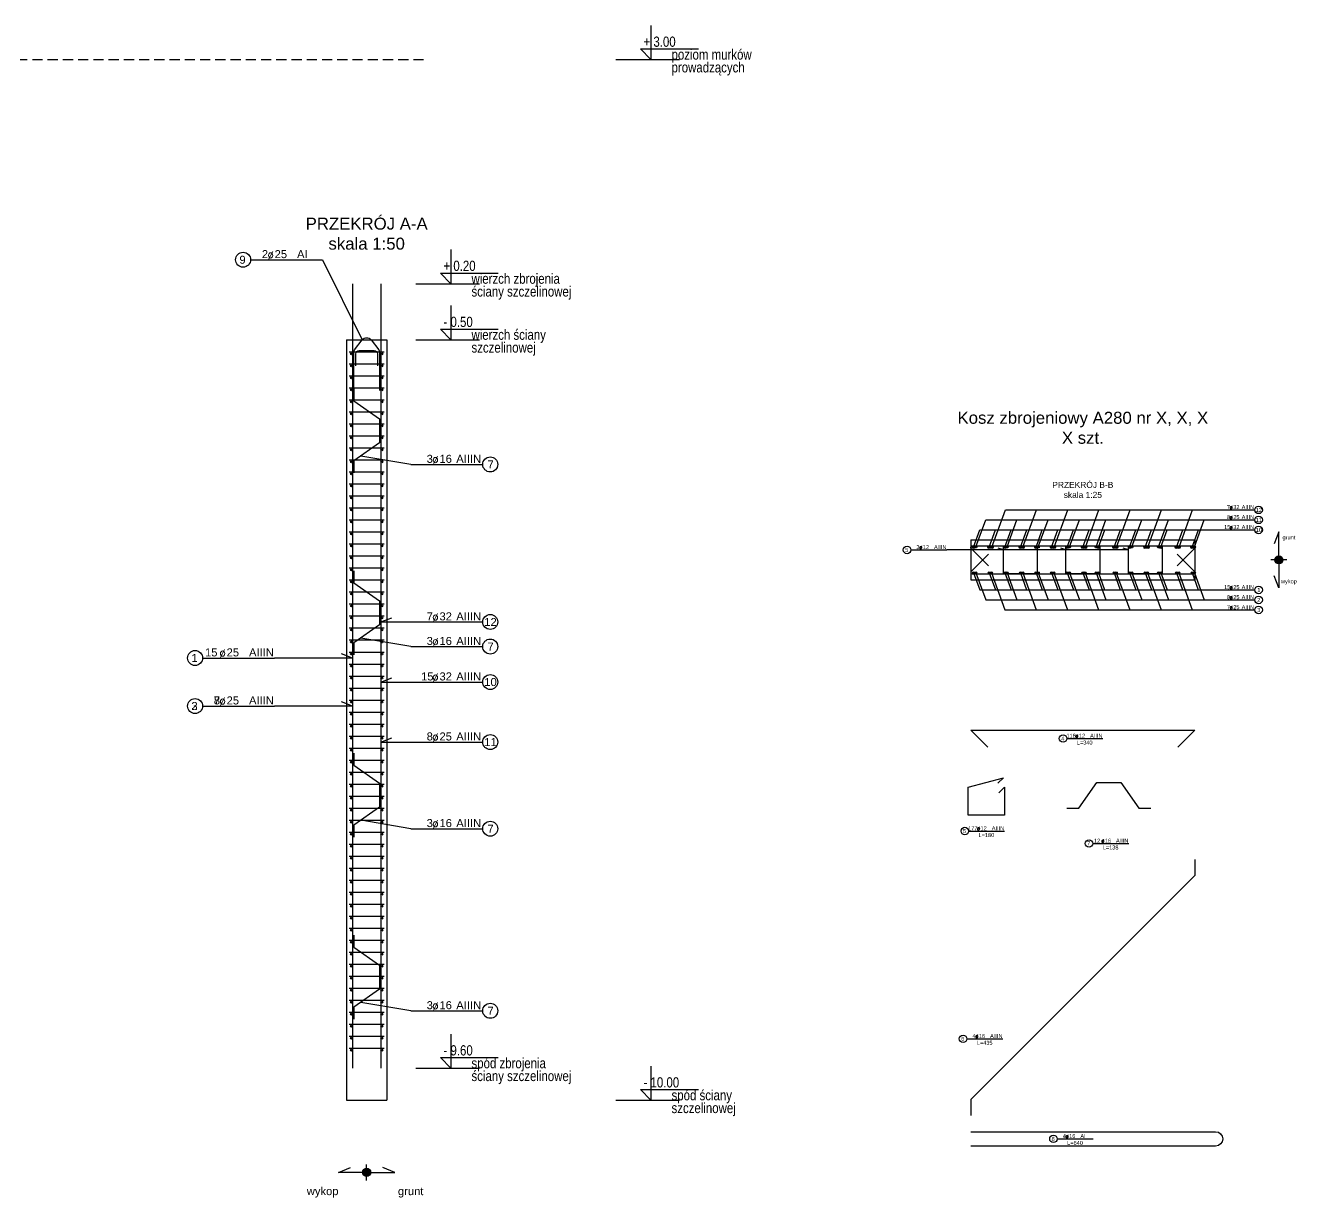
# Model space of a CAD drawing. Extents: x -5033 to 9347, y -16423 to -2430.
# Drawn here: x 3779 to 5367, y -12465 to -11000 of the extents above; entities that cross this region are included whole.
import ezdxf
from ezdxf.enums import TextEntityAlignment as Align

# ---------------------------------------------------------------- set-up
doc = ezdxf.new("R2010")
doc.units = 0
doc.header["$MEASUREMENT"] = 0
doc.linetypes.add('DASHED', pattern=[19.05, 12.7, -6.35])
for name, color, linetype in [('__SOL-KOTY_WYSOKOSCIOWE', 4, 'CONTINUOUS'), ('__SOL-OPISY', 4, 'CONTINUOUS'), ('__SOL-PRZERYWANA', 253, 'DASHED'), ('__SOL-WIDOK', 4, 'CONTINUOUS'), ('__SOL-ZBROJENIE', 3, 'CONTINUOUS')]:
    doc.layers.add(name, color=color, linetype=linetype)
doc.styles.add('ARIAL', font='arial.ttf', dxfattribs={"height": 2.5})
doc.styles.add('SIMPLEX', font='SIMPLEX.SHX', dxfattribs={"width": 0.8})
doc.styles.get("Standard").update_dxf_attribs({"font": 'arial.ttf'})

# ---------------------------------------------------------------- blocks, each defined once
blk = doc.blocks.new('OPIS_PRAWY')
at = {"layer": '__SOL-OPISY'}
blk.add_line((0, 0), (90, 0), dxfattribs=at)
blk.add_circle((99.4, 0), 9.36, dxfattribs=at)
at = {"layer": '__SOL-OPISY', "style": 'SIMPLEX', "width": 0.9}
blk.add_text(' %%c ', height=10, dxfattribs=at).set_placement((20.9, 0.5))
at = {"layer": '__SOL-OPISY', "style": 'ARIAL', "width": 0.8}
blk.add_attdef('ILOSC', text='', height=10, dxfattribs=at).set_placement((27.1, 0.1), align=Align.RIGHT)
for tag, p in [('SREDNICA', (35.4, 0.1)), ('STAL', (58.4, 0.5))]:
    blk.add_attdef(tag, p, '', height=10, dxfattribs=at)
for tag, p in [('NUMER', (99.4, 0)), ('DLUGOSC', (52.8, -6.1))]:
    blk.add_attdef(tag, text='', height=10, dxfattribs=at).set_placement(p, align=Align.MIDDLE)
blk = doc.blocks.new('OPIS_LEWY')
at = {"layer": '__SOL-OPISY'}
blk.add_line((-90, 0), (0, 0), dxfattribs=at)
blk.add_circle((-99.4, 0), 9.36, dxfattribs=at)
at = {"layer": '__SOL-OPISY', "style": 'SIMPLEX', "width": 0.9}
blk.add_text(' %%c ', height=10, dxfattribs=at).set_placement((-75, 0.5))
at = {"layer": '__SOL-OPISY', "style": 'ARIAL', "width": 0.8}
for tag, p in [('NUMER', (-99.4, 0)), ('DLUGOSC', (-58.9, -6.6))]:
    blk.add_attdef(tag, text='', height=10, dxfattribs=at).set_placement(p, align=Align.MIDDLE)
blk.add_attdef('ILOSC', text='', height=10, dxfattribs=at).set_placement((-74, 0.1), align=Align.RIGHT)
for tag, p in [('SREDNICA', (-65.8, 0.1)), ('STAL', (-42.7, 0.3))]:
    blk.add_attdef(tag, p, '', height=10, dxfattribs=at)
blk = doc.blocks.new('KOTA')
at = {"layer": '__SOL-KOTY_WYSOKOSCIOWE'}
for p, q in [((0, 33.4), (0, 0)), ((-34, 0), (28, 0)), ((0, 0), (-9.9, 10.4)), ((-9.9, 10.4), (46.5, 10.4))]:
    blk.add_line(p, q, dxfattribs=at)
at = {"layer": '__SOL-KOTY_WYSOKOSCIOWE', "style": 'ARIAL', "width": 0.8}
blk.add_attdef('RZEDNA', (500.5, 15.9), '', height=10.4, dxfattribs=at)

msp = doc.modelspace()

# ---------------------------------------------------------------- hatches: boundary and pattern name
at = {"layer": '__SOL-OPISY'}
for points in [[(5350, -11668, 1), (5340, -11668, 1)], [(4210, -12433, 1), (4200, -12433, 1)]]:
    msp.add_hatch(color=256, dxfattribs=at).paths.add_polyline_path(points)
at = {"layer": '__SOL-ZBROJENIE'}
for points in [[(4187.2, -11410.5, 1), (4184.8, -11410.5, 1)], [(4225.2, -11410.5, 1), (4222.8, -11410.5, 1)], [(4187.2, -11425.5, 1), (4184.8, -11425.5, 1)], [(4225.2, -11425.5, 1), (4222.8, -11425.5, 1)], [(4187.2, -11440.5, 1), (4184.8, -11440.5, 1)], [(4225.2, -11440.5, 1), (4222.8, -11440.5, 1)], [(4187.2, -11455.5, 1), (4184.8, -11455.5, 1)], [(4187.2, -11470.5, 1), (4184.8, -11470.5, 1)], [(4225.2, -11455.5, 1), (4222.8, -11455.5, 1)], [(4225.2, -11470.5, 1), (4222.8, -11470.5, 1)], [(4187.2, -11485.5, 1), (4184.8, -11485.5, 1)], [(4225.2, -11485.5, 1), (4222.8, -11485.5, 1)], [(4187.2, -11500.5, 1), (4184.8, -11500.5, 1)], [(4225.2, -11500.5, 1), (4222.8, -11500.5, 1)], [(4187.2, -11515.5, 1), (4184.8, -11515.5, 1)], [(4225.2, -11515.5, 1), (4222.8, -11515.5, 1)], [(4187.2, -11530.5, 1), (4184.8, -11530.5, 1)], [(4225.2, -11530.5, 1), (4222.8, -11530.5, 1)], [(4187.2, -11545.5, 1), (4184.8, -11545.5, 1)], [(4225.2, -11545.5, 1), (4222.8, -11545.5, 1)], [(4187.2, -11560.5, 1), (4184.8, -11560.5, 1)], [(4225.2, -11560.5, 1), (4222.8, -11560.5, 1)], [(4187.2, -11575.5, 1), (4184.8, -11575.5, 1)], [(4225.2, -11575.5, 1), (4222.8, -11575.5, 1)], [(4187.2, -11590.5, 1), (4184.8, -11590.5, 1)], [(4225.2, -11590.5, 1), (4222.8, -11590.5, 1)], [(4187.2, -11605.5, 1), (4184.8, -11605.5, 1)], [(4225.2, -11605.5, 1), (4222.8, -11605.5, 1)], [(4187.2, -11620.5, 1), (4184.8, -11620.5, 1)], [(4225.2, -11620.5, 1), (4222.8, -11620.5, 1)], [(4187.2, -11635.5, 1), (4184.8, -11635.5, 1)], [(4225.2, -11635.5, 1), (4222.8, -11635.5, 1)], [(4187.2, -11650.5, 1), (4184.8, -11650.5, 1)], [(4225.2, -11650.5, 1), (4222.8, -11650.5, 1)], [(4965.1, -11652.1, 1), (4961.9, -11652.1, 1)], [(4967.6, -11651.8, 1), (4965.1, -11651.8, 1)], [(4984.6, -11652.1, 1), (4981.4, -11652.1, 1)], [(4987.8, -11652.1, 1), (4984.6, -11652.1, 1)], [(5004.1, -11652.1, 1), (5000.9, -11652.1, 1)], [(5006.6, -11651.8, 1), (5004.1, -11651.8, 1)], [(5023.6, -11652.1, 1), (5020.4, -11652.1, 1)], [(5026.8, -11652.1, 1), (5023.6, -11652.1, 1)], [(5043.1, -11652.1, 1), (5039.9, -11652.1, 1)], [(5045.6, -11651.8, 1), (5043.1, -11651.8, 1)], [(5062.6, -11652.1, 1), (5059.4, -11652.1, 1)], [(5065.8, -11652.1, 1), (5062.6, -11652.1, 1)], [(5082.1, -11652.1, 1), (5078.9, -11652.1, 1)], [(5084.6, -11651.8, 1), (5082.1, -11651.8, 1)], [(5101.6, -11652.1, 1), (5098.4, -11652.1, 1)], [(5104.8, -11652.1, 1), (5101.6, -11652.1, 1)], [(5117.9, -11651.8, 1), (5115.4, -11651.8, 1)], [(5121.1, -11652.1, 1), (5117.9, -11652.1, 1)], [(5140.6, -11652.1, 1), (5137.4, -11652.1, 1)], [(5143.8, -11652.1, 1), (5140.6, -11652.1, 1)], [(5160.1, -11652.1, 1), (5156.9, -11652.1, 1)], [(5162.6, -11651.8, 1), (5160.1, -11651.8, 1)], [(5179.6, -11652.1, 1), (5176.4, -11652.1, 1)], [(5182.8, -11652.1, 1), (5179.6, -11652.1, 1)], [(5195.9, -11651.8, 1), (5193.4, -11651.8, 1)], [(5199.1, -11652.1, 1), (5195.9, -11652.1, 1)], [(5218.6, -11652.1, 1), (5215.4, -11652.1, 1)], [(5221.8, -11652.1, 1), (5218.6, -11652.1, 1)], [(5238.1, -11652.1, 1), (5234.9, -11652.1, 1)], [(5240.6, -11651.8, 1), (5238.1, -11651.8, 1)], [(4187.2, -11665.5, 1), (4184.8, -11665.5, 1)], [(4225.2, -11665.5, 1), (4222.8, -11665.5, 1)], [(4187.2, -11680.5, 1), (4184.8, -11680.5, 1)], [(4225.2, -11680.5, 1), (4222.8, -11680.5, 1)], [(4964.75, -11684.2, 1), (4962.25, -11684.2, 1)], [(4967.6, -11684.2, 1), (4965.1, -11684.2, 1)], [(4984.25, -11684.2, 1), (4981.75, -11684.2, 1)], [(4987.1, -11684.2, 1), (4984.6, -11684.2, 1)], [(5003.75, -11684.2, 1), (5001.25, -11684.2, 1)], [(5006.6, -11684.2, 1), (5004.1, -11684.2, 1)], [(5023.25, -11684.2, 1), (5020.75, -11684.2, 1)], [(5026.1, -11684.2, 1), (5023.6, -11684.2, 1)], [(5042.75, -11684.2, 1), (5040.25, -11684.2, 1)], [(5045.6, -11684.2, 1), (5043.1, -11684.2, 1)], [(5062.25, -11684.2, 1), (5059.75, -11684.2, 1)], [(5065.1, -11684.2, 1), (5062.6, -11684.2, 1)], [(5081.75, -11684.2, 1), (5079.25, -11684.2, 1)], [(5084.6, -11684.2, 1), (5082.1, -11684.2, 1)], [(5101.25, -11684.2, 1), (5098.75, -11684.2, 1)], [(5104.1, -11684.2, 1), (5101.6, -11684.2, 1)], [(5117.9, -11684.2, 1), (5115.4, -11684.2, 1)], [(5120.75, -11684.2, 1), (5118.25, -11684.2, 1)], [(5140.25, -11684.2, 1), (5137.75, -11684.2, 1)], [(5143.1, -11684.2, 1), (5140.6, -11684.2, 1)], [(5159.75, -11684.2, 1), (5157.25, -11684.2, 1)], [(5162.6, -11684.2, 1), (5160.1, -11684.2, 1)], [(5179.25, -11684.2, 1), (5176.75, -11684.2, 1)], [(5182.1, -11684.2, 1), (5179.6, -11684.2, 1)], [(5195.9, -11684.2, 1), (5193.4, -11684.2, 1)], [(5198.75, -11684.2, 1), (5196.25, -11684.2, 1)], [(5218.25, -11684.2, 1), (5215.75, -11684.2, 1)], [(5221.1, -11684.2, 1), (5218.6, -11684.2, 1)], [(5237.75, -11684.2, 1), (5235.25, -11684.2, 1)], [(5240.6, -11684.2, 1), (5238.1, -11684.2, 1)], [(4187.2, -11695.5, 1), (4184.8, -11695.5, 1)], [(4225.2, -11695.5, 1), (4222.8, -11695.5, 1)], [(4187.2, -11710.5, 1), (4184.8, -11710.5, 1)], [(4225.2, -11710.5, 1), (4222.8, -11710.5, 1)], [(4187.2, -11725.5, 1), (4184.8, -11725.5, 1)], [(4187.2, -11740.5, 1), (4184.8, -11740.5, 1)], [(4225.2, -11725.5, 1), (4222.8, -11725.5, 1)], [(4225.2, -11740.5, 1), (4222.8, -11740.5, 1)], [(4187.2, -11755.5, 1), (4184.8, -11755.5, 1)], [(4225.2, -11755.5, 1), (4222.8, -11755.5, 1)], [(4187.2, -11770.5, 1), (4184.8, -11770.5, 1)], [(4225.2, -11770.5, 1), (4222.8, -11770.5, 1)], [(4187.2, -11785.5, 1), (4184.8, -11785.5, 1)], [(4225.2, -11785.5, 1), (4222.8, -11785.5, 1)], [(4187.2, -11800.5, 1), (4184.8, -11800.5, 1)], [(4225.2, -11800.5, 1), (4222.8, -11800.5, 1)], [(4187.2, -11815.5, 1), (4184.8, -11815.5, 1)], [(4225.2, -11815.5, 1), (4222.8, -11815.5, 1)], [(4187.2, -11830.5, 1), (4184.8, -11830.5, 1)], [(4225.2, -11830.5, 1), (4222.8, -11830.5, 1)], [(4187.2, -11845.5, 1), (4184.8, -11845.5, 1)], [(4225.2, -11845.5, 1), (4222.8, -11845.5, 1)], [(4187.2, -11860.5, 1), (4184.8, -11860.5, 1)], [(4225.2, -11860.5, 1), (4222.8, -11860.5, 1)], [(4187.2, -11875.5, 1), (4184.8, -11875.5, 1)], [(4225.2, -11875.5, 1), (4222.8, -11875.5, 1)], [(4187.2, -11890.5, 1), (4184.8, -11890.5, 1)], [(4225.2, -11890.5, 1), (4222.8, -11890.5, 1)], [(4187.2, -11905.5, 1), (4184.8, -11905.5, 1)], [(4225.2, -11905.5, 1), (4222.8, -11905.5, 1)], [(4187.2, -11920.5, 1), (4184.8, -11920.5, 1)], [(4225.2, -11920.5, 1), (4222.8, -11920.5, 1)], [(4187.2, -11935.5, 1), (4184.8, -11935.5, 1)], [(4225.2, -11935.5, 1), (4222.8, -11935.5, 1)], [(4187.2, -11950.5, 1), (4184.8, -11950.5, 1)], [(4225.2, -11950.5, 1), (4222.8, -11950.5, 1)], [(4187.2, -11965.5, 1), (4184.8, -11965.5, 1)], [(4225.2, -11965.5, 1), (4222.8, -11965.5, 1)], [(4187.2, -11980.5, 1), (4184.8, -11980.5, 1)], [(4225.2, -11980.5, 1), (4222.8, -11980.5, 1)], [(4187.2, -11995.5, 1), (4184.8, -11995.5, 1)], [(4187.2, -12010.5, 1), (4184.8, -12010.5, 1)], [(4225.2, -11995.5, 1), (4222.8, -11995.5, 1)], [(4225.2, -12010.5, 1), (4222.8, -12010.5, 1)], [(4187.2, -12025.5, 1), (4184.8, -12025.5, 1)], [(4225.2, -12025.5, 1), (4222.8, -12025.5, 1)], [(4187.2, -12040.5, 1), (4184.8, -12040.5, 1)], [(4225.2, -12040.5, 1), (4222.8, -12040.5, 1)], [(4187.2, -12055.5, 1), (4184.8, -12055.5, 1)], [(4225.2, -12055.5, 1), (4222.8, -12055.5, 1)], [(4187.2, -12070.5, 1), (4184.8, -12070.5, 1)], [(4225.2, -12070.5, 1), (4222.8, -12070.5, 1)], [(4187.2, -12085.5, 1), (4184.8, -12085.5, 1)], [(4225.2, -12085.5, 1), (4222.8, -12085.5, 1)], [(4187.2, -12100.5, 1), (4184.8, -12100.5, 1)], [(4225.2, -12100.5, 1), (4222.8, -12100.5, 1)], [(4187.2, -12115.5, 1), (4184.8, -12115.5, 1)], [(4225.2, -12115.5, 1), (4222.8, -12115.5, 1)], [(4187.2, -12130.5, 1), (4184.8, -12130.5, 1)], [(4225.2, -12130.5, 1), (4222.8, -12130.5, 1)], [(4187.2, -12145.5, 1), (4184.8, -12145.5, 1)], [(4225.2, -12145.5, 1), (4222.8, -12145.5, 1)], [(4187.2, -12160.5, 1), (4184.8, -12160.5, 1)], [(4225.2, -12160.5, 1), (4222.8, -12160.5, 1)], [(4187.2, -12175.5, 1), (4184.8, -12175.5, 1)], [(4225.2, -12175.5, 1), (4222.8, -12175.5, 1)], [(4187.2, -12190.5, 1), (4184.8, -12190.5, 1)], [(4225.2, -12190.5, 1), (4222.8, -12190.5, 1)], [(4187.2, -12205.5, 1), (4184.8, -12205.5, 1)], [(4225.2, -12205.5, 1), (4222.8, -12205.5, 1)], [(4187.2, -12220.5, 1), (4184.8, -12220.5, 1)], [(4225.2, -12220.5, 1), (4222.8, -12220.5, 1)], [(4187.2, -12235.5, 1), (4184.8, -12235.5, 1)], [(4225.2, -12235.5, 1), (4222.8, -12235.5, 1)], [(4187.2, -12250.5, 1), (4184.8, -12250.5, 1)], [(4225.2, -12250.5, 1), (4222.8, -12250.5, 1)], [(4187.2, -12265.5, 1), (4184.8, -12265.5, 1)], [(4187.2, -12280.5, 1), (4184.8, -12280.5, 1)], [(4225.2, -12265.5, 1), (4222.8, -12265.5, 1)], [(4225.2, -12280.5, 1), (4222.8, -12280.5, 1)]]:
    msp.add_hatch(color=256, dxfattribs=at).paths.add_polyline_path(points)

# ---------------------------------------------------------------- linework, layer by layer
at = {"layer": '__SOL-OPISY'}
for p, q in [((4150, -11293), (4199.4, -11392.9)), ((4260, -11548.7), (4197.52, -11538.2)), ((4986.2, -11652.1), (5003.16, -11605.5)), ((5003.16, -11605.5), (5270, -11605.5)), ((5025.2, -11652.1), (5042.16, -11605.5)), ((5064.2, -11652.1), (5081.16, -11605.5)), ((5103.2, -11652.1), (5120.16, -11605.5)), ((5142.2, -11652.1), (5159.16, -11605.5)), ((5181.2, -11652.1), (5198.16, -11605.5)), ((5220.2, -11652.1), (5237.16, -11605.5)), ((4966.35, -11651.8), (4978.63, -11618)), ((4978.63, -11618), (5270, -11618)), ((5005.35, -11651.8), (5017.63, -11618)), ((5044.35, -11651.8), (5056.63, -11618)), ((5083.35, -11651.8), (5095.63, -11618)), ((5116.65, -11651.8), (5128.93, -11618)), ((5161.35, -11651.8), (5173.63, -11618)), ((5194.65, -11651.8), (5206.93, -11618)), ((5239.35, -11651.8), (5251.63, -11618)), ((4963.5, -11652.1), (4971.36, -11630.5)), ((4971.36, -11630.5), (5270, -11630.5)), ((4983, -11652.1), (4990.86, -11630.5)), ((5002.5, -11652.1), (5010.36, -11630.5)), ((5022, -11652.1), (5029.86, -11630.5)), ((5041.5, -11652.1), (5049.36, -11630.5)), ((5061, -11652.1), (5068.86, -11630.5)), ((5080.5, -11652.1), (5088.36, -11630.5)), ((5100, -11652.1), (5107.86, -11630.5)), ((5119.5, -11652.1), (5127.36, -11630.5)), ((5139, -11652.1), (5146.86, -11630.5)), ((5158.5, -11652.1), (5166.36, -11630.5)), ((5178, -11652.1), (5185.86, -11630.5)), ((5197.5, -11652.1), (5205.36, -11630.5)), ((5217, -11652.1), (5224.86, -11630.5)), ((5236.5, -11652.1), (5244.36, -11630.5)), ((5345, -11633), (5339, -11648)), ((5345, -11668), (5345, -11633)), ((5156.9, -11655.5), (4930, -11655.5)), ((5000.9, -11655.5), (4994.32, -11653.1)), ((5078.9, -11655.5), (5072.32, -11653.1)), ((5156.9, -11655.5), (5150.32, -11653.1)), ((5355, -11668), (5335, -11668)), ((5345, -11668), (5345, -11703)), ((4963.5, -11684.2), (4971.23, -11705.5)), ((4966.35, -11684.2), (4978.63, -11718)), ((4983, -11684.2), (4990.73, -11705.5)), ((4985.85, -11684.2), (5002.68, -11730.5)), ((5002.5, -11684.2), (5010.23, -11705.5)), ((5005.35, -11684.2), (5017.63, -11718)), ((5022, -11684.2), (5029.73, -11705.5)), ((5024.85, -11684.2), (5041.68, -11730.5)), ((5041.5, -11684.2), (5049.23, -11705.5)), ((5044.35, -11684.2), (5056.63, -11718)), ((5061, -11684.2), (5068.73, -11705.5)), ((5063.85, -11684.2), (5080.68, -11730.5)), ((5080.5, -11684.2), (5088.23, -11705.5)), ((5083.35, -11684.2), (5095.63, -11718)), ((5100, -11684.2), (5107.73, -11705.5)), ((5102.85, -11684.2), (5119.68, -11730.5)), ((5116.65, -11684.2), (5128.93, -11718)), ((5119.5, -11684.2), (5127.23, -11705.5)), ((5139, -11684.2), (5146.73, -11705.5)), ((5141.85, -11684.2), (5158.68, -11730.5)), ((5158.5, -11684.2), (5166.23, -11705.5)), ((5161.35, -11684.2), (5173.63, -11718)), ((5178, -11684.2), (5185.73, -11705.5)), ((5180.85, -11684.2), (5197.68, -11730.5)), ((5194.65, -11684.2), (5206.93, -11718)), ((5197.5, -11684.2), (5205.23, -11705.5)), ((5217, -11684.2), (5224.73, -11705.5)), ((5219.85, -11684.2), (5236.68, -11730.5)), ((5236.5, -11684.2), (5244.23, -11705.5)), ((5239.35, -11684.2), (5251.63, -11718)), ((5345, -11703), (5339, -11688)), ((4971.23, -11705.5), (5270, -11705.5)), ((4978.63, -11718), (5270, -11718)), ((5002.68, -11730.5), (5270, -11730.5)), ((4222.5, -11745.5), (4236.6, -11740.4)), ((4222.5, -11745.5), (4260, -11745.5)), ((4260, -11776.2), (4197.52, -11765.7)), ((4187.5, -11790.5), (4173.4, -11785.4)), ((4187.5, -11790.5), (4090, -11790.5)), ((4222.5, -11820.5), (4236.6, -11815.4)), ((4222.5, -11820.5), (4260, -11820.5)), ((4187.5, -11850.5), (4090, -11850.5)), ((4187.5, -11850.5), (4090, -11850.5)), ((4187.5, -11850.5), (4173.4, -11845.4)), ((4187.5, -11850.5), (4173.4, -11845.4)), ((4222.5, -11895.5), (4236.6, -11890.4)), ((4222.5, -11895.5), (4260, -11895.5)), ((4260, -12003.7), (4197.52, -11993.2)), ((4260, -12231.2), (4197.52, -12220.7)), ((4170, -12433), (4185, -12427)), ((4205, -12433), (4170, -12433)), ((4205, -12443), (4205, -12423)), ((4205, -12433), (4240, -12433)), ((4240, -12433), (4225, -12427))]:
    msp.add_line(p, q, dxfattribs=at)
for centre in [(5345, -11668), (4205, -12433)]:
    msp.add_circle(centre, 5, dxfattribs=at)
at = {"layer": '__SOL-PRZERYWANA'}
msp.add_line((2930, -11043), (4280, -11043), dxfattribs=at)
at = {"layer": '__SOL-WIDOK'}
for p, q in [((4180, -11393), (4180, -12343)), ((4180, -11393), (4230, -11393)), ((4230, -11393), (4230, -12343)), ((4960, -11643), (4960, -11693)), ((4960, -11643), (5240, -11643)), ((5240, -11643), (5240, -11693)), ((4960, -11693), (5240, -11693)), ((4180, -12343), (4230, -12343))]:
    msp.add_line(p, q, dxfattribs=at)
at = {"layer": '__SOL-ZBROJENIE'}
for p, q in [((4187.5, -11323), (4187.5, -12303)), ((4222.5, -11323), (4222.5, -12303)), ((4183, -11408), (4227, -11408)), ((4183, -11423), (4227, -11423)), ((4183, -11438), (4227, -11438)), ((4183, -11453), (4227, -11453)), ((4183, -11468), (4227, -11468)), ((4183, -11483), (4227, -11483)), ((4183, -11498), (4227, -11498)), ((4183, -11513), (4227, -11513)), ((4183, -11528), (4227, -11528)), ((4183, -11543), (4227, -11543)), ((4183, -11558), (4227, -11558)), ((4183, -11573), (4227, -11573)), ((4183, -11588), (4227, -11588)), ((4183, -11603), (4227, -11603)), ((4183, -11618), (4227, -11618)), ((4183, -11633), (4227, -11633)), ((4183, -11648), (4227, -11648)), ((4183, -11663), (4227, -11663)), ((4183, -11678), (4227, -11678)), ((4183, -11693), (4227, -11693)), ((4183, -11708), (4227, -11708)), ((4183, -11723), (4227, -11723)), ((4183, -11738), (4227, -11738)), ((4183, -11753), (4227, -11753)), ((4183, -11768), (4227, -11768)), ((4183, -11783), (4227, -11783)), ((4183, -11798), (4227, -11798)), ((4183, -11813), (4227, -11813)), ((4183, -11828), (4227, -11828)), ((4183, -11843), (4227, -11843)), ((4183, -11858), (4227, -11858)), ((4183, -11873), (4227, -11873)), ((4183, -11888), (4227, -11888)), ((4183, -11903), (4227, -11903)), ((4183, -11918), (4227, -11918)), ((4183, -11933), (4227, -11933)), ((4183, -11948), (4227, -11948)), ((4183, -11963), (4227, -11963)), ((4183, -11978), (4227, -11978)), ((4183, -11993), (4227, -11993)), ((4183, -12008), (4227, -12008)), ((4183, -12023), (4227, -12023)), ((4183, -12038), (4227, -12038)), ((4183, -12053), (4227, -12053)), ((4183, -12068), (4227, -12068)), ((4183, -12083), (4227, -12083)), ((4183, -12098), (4227, -12098)), ((4183, -12113), (4227, -12113)), ((4183, -12128), (4227, -12128)), ((4183, -12143), (4227, -12143)), ((4183, -12158), (4227, -12158)), ((4183, -12173), (4227, -12173)), ((4183, -12188), (4227, -12188)), ((4183, -12203), (4227, -12203)), ((4183, -12218), (4227, -12218)), ((4183, -12233), (4227, -12233)), ((4183, -12248), (4227, -12248)), ((4183, -12263), (4227, -12263)), ((4183, -12278), (4227, -12278))]:
    msp.add_line(p, q, dxfattribs=at)
for points in [[(4189, -11456.5), (4189, -11408, -0.16), (4190, -11405.4), (4199.4, -11392.9, -0.45), (4210.6, -11392.9), (4220, -11405.4, -0.16), (4221, -11408), (4221, -11456.5)], [(4191.5, -11425.5), (4191.5, -11410.5, -0.48), (4195.5, -11406.5), (4214.5, -11406.5, -0.48), (4218.5, -11410.5), (4218.5, -11425.5)], [(4982.21, -11675.2), (4961, -11654, -0.7), (4961.5, -11650.5), (5238.5, -11650.5, -0.7), (5239, -11654), (5217.79, -11675.2)], [(4982.21, -11675.2), (4961, -11654, -0.7), (4961.5, -11650.5), (5238.5, -11650.5, -0.7), (5239, -11654), (5217.79, -11675.2)], [(4982.21, -11660.8), (4961, -11682, 0.7), (4961.5, -11685.5), (5238.5, -11685.5, 0.7), (5239, -11682), (5217.79, -11660.8)], [(4982.21, -11660.8), (4961, -11682, 0.7), (4961.5, -11685.5), (5238.5, -11685.5, 0.7), (5239, -11682), (5217.79, -11660.8)], [(4960, -12382.2), (5265.86, -12382.2, -1), (5265.86, -12400.2), (4960, -12400.2)]]:
    msp.add_lwpolyline(points, format="xyb", dxfattribs=at)
for points in [[(4189, -11454.3), (4189, -11469.3), (4221, -11491.8), (4221, -11521.8), (4189, -11544.2), (4189, -11559.2)], [(4189, -11681.8), (4189, -11696.8), (4221, -11719.2), (4221, -11749.2), (4189, -11771.7), (4189, -11786.7)], [(4981.21, -11901.7), (4960, -11880.5), (5240, -11880.5), (5218.79, -11901.7)], [(4189, -11909.3), (4189, -11924.3), (4221, -11946.8), (4221, -11976.8), (4189, -11999.2), (4189, -12014.2)], [(4995.13, -11958.8), (5002.2, -11951.7), (5002.2, -11986.7), (4956.8, -11986.7), (4956.8, -11951.7), (5000.65, -11940), (4993.58, -11947)], [(5080, -11978.2), (5095, -11978.2), (5117.41, -11946.2), (5147.41, -11946.2), (5169.81, -11978.2), (5184.81, -11978.2)], [(5240, -12042.2), (5240, -12062.2), (4960, -12342.2), (4960, -12362.2)], [(4189, -12136.8), (4189, -12151.8), (4221, -12174.2), (4221, -12204.2), (4189, -12226.7), (4189, -12241.7)]]:
    msp.add_lwpolyline(points, dxfattribs=at)
for points in [[(5001.4, -11650.5), (5042.6, -11650.5, -0.414214), (5043.1, -11651), (5043.1, -11685, -0.414214), (5042.6, -11685.5), (5001.4, -11685.5, -0.414214), (5000.9, -11685), (5000.9, -11651, -0.414214)], [(5079.4, -11650.5), (5120.6, -11650.5, -0.414214), (5121.1, -11651), (5121.1, -11685, -0.414214), (5120.6, -11685.5), (5079.4, -11685.5, -0.414214), (5078.9, -11685), (5078.9, -11651, -0.414214)], [(5157.4, -11650.5), (5198.6, -11650.5, -0.414214), (5199.1, -11651), (5199.1, -11685, -0.414214), (5198.6, -11685.5), (5157.4, -11685.5, -0.414214), (5156.9, -11685), (5156.9, -11651, -0.414214)]]:
    msp.add_lwpolyline(points, format="xyb", close=True, dxfattribs=at)
for centre, radius in [((4186, -11410.5), 1.2), ((4224, -11410.5), 1.2), ((4186, -11425.5), 1.2), ((4224, -11425.5), 1.2), ((4186, -11440.5), 1.2), ((4224, -11440.5), 1.2), ((4186, -11455.5), 1.2), ((4186, -11470.5), 1.2), ((4224, -11455.5), 1.2), ((4224, -11470.5), 1.2), ((4186, -11485.5), 1.2), ((4224, -11485.5), 1.2), ((4186, -11500.5), 1.2), ((4224, -11500.5), 1.2), ((4186, -11515.5), 1.2), ((4224, -11515.5), 1.2), ((4186, -11530.5), 1.2), ((4224, -11530.5), 1.2), ((4186, -11545.5), 1.2), ((4224, -11545.5), 1.2), ((4186, -11560.5), 1.2), ((4224, -11560.5), 1.2), ((4186, -11575.5), 1.2), ((4224, -11575.5), 1.2), ((4186, -11590.5), 1.2), ((4224, -11590.5), 1.2), ((4186, -11605.5), 1.2), ((4224, -11605.5), 1.2), ((4186, -11620.5), 1.2), ((4224, -11620.5), 1.2), ((4186, -11635.5), 1.2), ((4224, -11635.5), 1.2), ((4186, -11650.5), 1.2), ((4224, -11650.5), 1.2), ((4963.5, -11652.1), 1.6), ((4966.35, -11651.8), 1.25), ((4983, -11652.1), 1.6), ((4986.2, -11652.1), 1.6), ((5002.5, -11652.1), 1.6), ((5005.35, -11651.8), 1.25), ((5022, -11652.1), 1.6), ((5025.2, -11652.1), 1.6), ((5041.5, -11652.1), 1.6), ((5044.35, -11651.8), 1.25), ((5061, -11652.1), 1.6), ((5064.2, -11652.1), 1.6), ((5080.5, -11652.1), 1.6), ((5083.35, -11651.8), 1.25), ((5100, -11652.1), 1.6), ((5103.2, -11652.1), 1.6), ((5116.65, -11651.8), 1.25), ((5119.5, -11652.1), 1.6), ((5139, -11652.1), 1.6), ((5142.2, -11652.1), 1.6), ((5158.5, -11652.1), 1.6), ((5161.35, -11651.8), 1.25), ((5178, -11652.1), 1.6), ((5181.2, -11652.1), 1.6), ((5194.65, -11651.8), 1.25), ((5197.5, -11652.1), 1.6), ((5217, -11652.1), 1.6), ((5220.2, -11652.1), 1.6), ((5236.5, -11652.1), 1.6), ((5239.35, -11651.8), 1.25), ((4186, -11665.5), 1.2), ((4224, -11665.5), 1.2), ((4186, -11680.5), 1.2), ((4224, -11680.5), 1.2), ((4963.5, -11684.2), 1.25), ((4966.35, -11684.2), 1.25), ((4983, -11684.2), 1.25), ((4985.85, -11684.2), 1.25), ((5002.5, -11684.2), 1.25), ((5005.35, -11684.2), 1.25), ((5022, -11684.2), 1.25), ((5024.85, -11684.2), 1.25), ((5041.5, -11684.2), 1.25), ((5044.35, -11684.2), 1.25), ((5061, -11684.2), 1.25), ((5063.85, -11684.2), 1.25), ((5080.5, -11684.2), 1.25), ((5083.35, -11684.2), 1.25), ((5100, -11684.2), 1.25), ((5102.85, -11684.2), 1.25), ((5116.65, -11684.2), 1.25), ((5119.5, -11684.2), 1.25), ((5139, -11684.2), 1.25), ((5141.85, -11684.2), 1.25), ((5158.5, -11684.2), 1.25), ((5161.35, -11684.2), 1.25), ((5178, -11684.2), 1.25), ((5180.85, -11684.2), 1.25), ((5194.65, -11684.2), 1.25), ((5197.5, -11684.2), 1.25), ((5217, -11684.2), 1.25), ((5219.85, -11684.2), 1.25), ((5236.5, -11684.2), 1.25), ((5239.35, -11684.2), 1.25), ((4186, -11695.5), 1.2), ((4224, -11695.5), 1.2), ((4186, -11710.5), 1.2), ((4224, -11710.5), 1.2), ((4186, -11725.5), 1.2), ((4186, -11740.5), 1.2), ((4224, -11725.5), 1.2), ((4224, -11740.5), 1.2), ((4186, -11755.5), 1.2), ((4224, -11755.5), 1.2), ((4186, -11770.5), 1.2), ((4224, -11770.5), 1.2), ((4186, -11785.5), 1.2), ((4224, -11785.5), 1.2), ((4186, -11800.5), 1.2), ((4224, -11800.5), 1.2), ((4186, -11815.5), 1.2), ((4224, -11815.5), 1.2), ((4186, -11830.5), 1.2), ((4224, -11830.5), 1.2), ((4186, -11845.5), 1.2), ((4224, -11845.5), 1.2), ((4186, -11860.5), 1.2), ((4224, -11860.5), 1.2), ((4186, -11875.5), 1.2), ((4224, -11875.5), 1.2), ((4186, -11890.5), 1.2), ((4224, -11890.5), 1.2), ((4186, -11905.5), 1.2), ((4224, -11905.5), 1.2), ((4186, -11920.5), 1.2), ((4224, -11920.5), 1.2), ((4186, -11935.5), 1.2), ((4224, -11935.5), 1.2), ((4186, -11950.5), 1.2), ((4224, -11950.5), 1.2), ((4186, -11965.5), 1.2), ((4224, -11965.5), 1.2), ((4186, -11980.5), 1.2), ((4224, -11980.5), 1.2), ((4186, -11995.5), 1.2), ((4186, -12010.5), 1.2), ((4224, -11995.5), 1.2), ((4224, -12010.5), 1.2), ((4186, -12025.5), 1.2), ((4224, -12025.5), 1.2), ((4186, -12040.5), 1.2), ((4224, -12040.5), 1.2), ((4186, -12055.5), 1.2), ((4224, -12055.5), 1.2), ((4186, -12070.5), 1.2), ((4224, -12070.5), 1.2), ((4186, -12085.5), 1.2), ((4224, -12085.5), 1.2), ((4186, -12100.5), 1.2), ((4224, -12100.5), 1.2), ((4186, -12115.5), 1.2), ((4224, -12115.5), 1.2), ((4186, -12130.5), 1.2), ((4224, -12130.5), 1.2), ((4186, -12145.5), 1.2), ((4224, -12145.5), 1.2), ((4186, -12160.5), 1.2), ((4224, -12160.5), 1.2), ((4186, -12175.5), 1.2), ((4224, -12175.5), 1.2), ((4186, -12190.5), 1.2), ((4224, -12190.5), 1.2), ((4186, -12205.5), 1.2), ((4224, -12205.5), 1.2), ((4186, -12220.5), 1.2), ((4224, -12220.5), 1.2), ((4186, -12235.5), 1.2), ((4224, -12235.5), 1.2), ((4186, -12250.5), 1.2), ((4224, -12250.5), 1.2), ((4186, -12265.5), 1.2), ((4186, -12280.5), 1.2), ((4224, -12265.5), 1.2), ((4224, -12280.5), 1.2)]:
    msp.add_circle(centre, radius, dxfattribs=at)

# ---------------------------------------------------------------- block references
at = {"layer": '__SOL-KOTY_WYSOKOSCIOWE'}
ref = msp.add_blockref('KOTA', (4560, -11043), dxfattribs=dict(at, xscale=1.28, yscale=1.28, zscale=1.28))
ref.add_attrib('RZEDNA', '+ 3.00', (4551, -11027), dxfattribs={"height": 12.8, "style": 'ARIAL', "width": 0.8})
ref.add_attrib('OPIS1', 'poziom murków', (4586, -11043), dxfattribs={"height": 12.8, "style": 'ARIAL', "width": 0.8})
ref.add_attrib('OPIS2', 'prowadzących', (4586, -11059), dxfattribs={"height": 12.8, "style": 'ARIAL', "width": 0.8})
ref = msp.add_blockref('KOTA', (4310, -11323), dxfattribs=dict(at, xscale=1.28, yscale=1.28, zscale=1.28))
ref.add_attrib('RZEDNA', '+ 0.20', (4301, -11307), dxfattribs={"height": 12.8, "style": 'ARIAL', "width": 0.8})
ref.add_attrib('OPIS1', 'wierzch zbrojenia', (4336, -11323), dxfattribs={"height": 12.8, "style": 'ARIAL', "width": 0.8})
ref.add_attrib('OPIS2', 'ściany szczelinowej', (4336, -11339), dxfattribs={"height": 12.8, "style": 'ARIAL', "width": 0.8})
ref = msp.add_blockref('KOTA', (4310, -11393), dxfattribs=dict(at, xscale=1.28, yscale=1.28, zscale=1.28))
ref.add_attrib('RZEDNA', '- 0.50', (4301, -11377), dxfattribs={"height": 12.8, "style": 'ARIAL', "width": 0.8})
ref.add_attrib('OPIS1', 'wierzch ściany', (4336, -11393), dxfattribs={"height": 12.8, "style": 'ARIAL', "width": 0.8})
ref.add_attrib('OPIS2', 'szczelinowej', (4336, -11409), dxfattribs={"height": 12.8, "style": 'ARIAL', "width": 0.8})
ref = msp.add_blockref('KOTA', (4310, -12303), dxfattribs=dict(at, xscale=1.28, yscale=1.28, zscale=1.28))
ref.add_attrib('RZEDNA', '- 9.60', (4301, -12287), dxfattribs={"height": 12.8, "style": 'ARIAL', "width": 0.8})
ref.add_attrib('OPIS1', 'spód zbrojenia', (4336, -12303), dxfattribs={"height": 12.8, "style": 'ARIAL', "width": 0.8})
ref.add_attrib('OPIS2', 'ściany szczelinowej', (4336, -12319), dxfattribs={"height": 12.8, "style": 'ARIAL', "width": 0.8})
ref = msp.add_blockref('KOTA', (4560, -12343), dxfattribs=dict(at, xscale=1.28, yscale=1.28, zscale=1.28))
ref.add_attrib('RZEDNA', '- 10.00', (4551, -12327), dxfattribs={"height": 12.8, "style": 'ARIAL', "width": 0.8})
ref.add_attrib('OPIS1', 'spód ściany', (4586, -12343), dxfattribs={"height": 12.8, "style": 'ARIAL', "width": 0.8})
ref.add_attrib('OPIS2', 'szczelinowej', (4586, -12359), dxfattribs={"height": 12.8, "style": 'ARIAL', "width": 0.8})
at = {"layer": '__SOL-OPISY'}
ref = msp.add_blockref('OPIS_LEWY', (4150, -11293), dxfattribs=at)
ref.add_attrib('ILOSC', '2', (4074, -11291), dxfattribs={"height": 10, "style": 'ARIAL'})
ref.add_attrib('SREDNICA', '25', (4090, -11291), dxfattribs={"height": 10, "style": 'ARIAL'})
ref.add_attrib('STAL', 'AI', (4118, -11291), dxfattribs={"height": 10, "style": 'ARIAL'})
ref.add_attrib('NUMER', '9', (4046, -11298), dxfattribs={"height": 10, "style": 'ARIAL'})
ref = msp.add_blockref('OPIS_PRAWY', (4260, -11548.7), dxfattribs=at)
ref.add_attrib('ILOSC', '3', (4280, -11546.7), dxfattribs={"height": 10, "style": 'ARIAL'})
ref.add_attrib('SREDNICA', '16', (4296, -11546.7), dxfattribs={"height": 10, "style": 'ARIAL'})
ref.add_attrib('STAL', 'AIIIN', (4317, -11546.7), dxfattribs={"height": 10, "style": 'ARIAL'})
ref.add_attrib('NUMER', '7', (4356, -11553.7), dxfattribs={"height": 10, "style": 'ARIAL'})
ref = msp.add_blockref('OPIS_PRAWY', (5270, -11605.5), dxfattribs=dict(at, xscale=0.5, yscale=0.5, zscale=0.5))
ref.add_attrib('ILOSC', '7', (5280, -11604.5), dxfattribs={"height": 5, "style": 'ARIAL'})
ref.add_attrib('SREDNICA', '32', (5288, -11604.5), dxfattribs={"height": 5, "style": 'ARIAL'})
ref.add_attrib('STAL', 'AIIIN', (5298.5, -11604.5), dxfattribs={"height": 5, "style": 'ARIAL'})
ref.add_attrib('NUMER', '12', (5316, -11608), dxfattribs={"height": 5, "style": 'ARIAL'})
ref = msp.add_blockref('OPIS_PRAWY', (5270, -11618), dxfattribs=dict(at, xscale=0.5, yscale=0.5, zscale=0.5))
ref.add_attrib('ILOSC', '8', (5280, -11617), dxfattribs={"height": 5, "style": 'ARIAL'})
ref.add_attrib('SREDNICA', '25', (5288, -11617), dxfattribs={"height": 5, "style": 'ARIAL'})
ref.add_attrib('STAL', 'AIIIN', (5298.5, -11617), dxfattribs={"height": 5, "style": 'ARIAL'})
ref.add_attrib('NUMER', '11', (5316, -11620.5), dxfattribs={"height": 5, "style": 'ARIAL'})
ref = msp.add_blockref('OPIS_PRAWY', (5270, -11630.5), dxfattribs=dict(at, xscale=0.5, yscale=0.5, zscale=0.5))
ref.add_attrib('ILOSC', '15', (5276.5, -11629.5), dxfattribs={"height": 5, "style": 'ARIAL'})
ref.add_attrib('SREDNICA', '32', (5288, -11629.5), dxfattribs={"height": 5, "style": 'ARIAL'})
ref.add_attrib('STAL', 'AIIIN', (5298.5, -11629.5), dxfattribs={"height": 5, "style": 'ARIAL'})
ref.add_attrib('NUMER', '10', (5316, -11633), dxfattribs={"height": 5, "style": 'ARIAL'})
ref = msp.add_blockref('OPIS_LEWY', (4930, -11655.5), dxfattribs=dict(at, xscale=0.5, yscale=0.5, zscale=0.5))
ref.add_attrib('ILOSC', '3', (4892, -11654.5), dxfattribs={"height": 5, "style": 'ARIAL'})
ref.add_attrib('SREDNICA', '12', (4900, -11654.5), dxfattribs={"height": 5, "style": 'ARIAL'})
ref.add_attrib('STAL', 'AIIIN', (4914, -11654.5), dxfattribs={"height": 5, "style": 'ARIAL'})
ref.add_attrib('NUMER', '5', (4878, -11658), dxfattribs={"height": 5, "style": 'ARIAL'})
ref = msp.add_blockref('OPIS_PRAWY', (5270, -11705.5), dxfattribs=dict(at, xscale=0.5, yscale=0.5, zscale=0.5))
ref.add_attrib('ILOSC', '15', (5276.5, -11704.5), dxfattribs={"height": 5, "style": 'ARIAL'})
ref.add_attrib('SREDNICA', '25', (5288, -11704.5), dxfattribs={"height": 5, "style": 'ARIAL'})
ref.add_attrib('STAL', 'AIIIN', (5298.5, -11704.5), dxfattribs={"height": 5, "style": 'ARIAL'})
ref.add_attrib('NUMER', '1', (5318, -11708), dxfattribs={"height": 5, "style": 'ARIAL'})
ref = msp.add_blockref('OPIS_PRAWY', (5270, -11718), dxfattribs=dict(at, xscale=0.5, yscale=0.5, zscale=0.5))
ref.add_attrib('ILOSC', '8', (5280, -11717), dxfattribs={"height": 5, "style": 'ARIAL'})
ref.add_attrib('SREDNICA', '25', (5288, -11717), dxfattribs={"height": 5, "style": 'ARIAL'})
ref.add_attrib('STAL', 'AIIIN', (5298.5, -11717), dxfattribs={"height": 5, "style": 'ARIAL'})
ref.add_attrib('NUMER', '2', (5318, -11720.5), dxfattribs={"height": 5, "style": 'ARIAL'})
ref = msp.add_blockref('OPIS_PRAWY', (4260, -11745.5), dxfattribs=at)
ref.add_attrib('ILOSC', '7', (4280, -11743.5), dxfattribs={"height": 10, "style": 'ARIAL'})
ref.add_attrib('SREDNICA', '32', (4296, -11743.5), dxfattribs={"height": 10, "style": 'ARIAL'})
ref.add_attrib('STAL', 'AIIIN', (4317, -11743.5), dxfattribs={"height": 10, "style": 'ARIAL'})
ref.add_attrib('NUMER', '12', (4352, -11750.5), dxfattribs={"height": 10, "style": 'ARIAL'})
ref = msp.add_blockref('OPIS_PRAWY', (5270, -11730.5), dxfattribs=dict(at, xscale=0.5, yscale=0.5, zscale=0.5))
ref.add_attrib('ILOSC', '7', (5280, -11729.5), dxfattribs={"height": 5, "style": 'ARIAL'})
ref.add_attrib('SREDNICA', '25', (5288, -11729.5), dxfattribs={"height": 5, "style": 'ARIAL'})
ref.add_attrib('STAL', 'AIIIN', (5298.5, -11729.5), dxfattribs={"height": 5, "style": 'ARIAL'})
ref.add_attrib('NUMER', '3', (5318, -11733), dxfattribs={"height": 5, "style": 'ARIAL'})
ref = msp.add_blockref('OPIS_PRAWY', (4260, -11776.2), dxfattribs=at)
ref.add_attrib('ILOSC', '3', (4280, -11774.2), dxfattribs={"height": 10, "style": 'ARIAL'})
ref.add_attrib('SREDNICA', '16', (4296, -11774.2), dxfattribs={"height": 10, "style": 'ARIAL'})
ref.add_attrib('STAL', 'AIIIN', (4317, -11774.2), dxfattribs={"height": 10, "style": 'ARIAL'})
ref.add_attrib('NUMER', '7', (4356, -11781.2), dxfattribs={"height": 10, "style": 'ARIAL'})
ref = msp.add_blockref('OPIS_LEWY', (4090, -11790.5), dxfattribs=at)
ref.add_attrib('ILOSC', '15', (4003, -11788.5), dxfattribs={"height": 10, "style": 'ARIAL'})
ref.add_attrib('SREDNICA', '25', (4030, -11788.5), dxfattribs={"height": 10, "style": 'ARIAL'})
ref.add_attrib('STAL', 'AIIIN', (4058, -11788.5), dxfattribs={"height": 10, "style": 'ARIAL'})
ref.add_attrib('NUMER', '1', (3986, -11795.5), dxfattribs={"height": 10, "style": 'ARIAL'})
ref = msp.add_blockref('OPIS_PRAWY', (4260, -11820.5), dxfattribs=at)
ref.add_attrib('ILOSC', '15', (4273, -11818.5), dxfattribs={"height": 10, "style": 'ARIAL'})
ref.add_attrib('SREDNICA', '32', (4296, -11818.5), dxfattribs={"height": 10, "style": 'ARIAL'})
ref.add_attrib('STAL', 'AIIIN', (4317, -11818.5), dxfattribs={"height": 10, "style": 'ARIAL'})
ref.add_attrib('NUMER', '10', (4352, -11825.5), dxfattribs={"height": 10, "style": 'ARIAL'})
ref = msp.add_blockref('OPIS_LEWY', (4090, -11850.5), dxfattribs=at)
ref.add_attrib('ILOSC', '8', (4014, -11848.5), dxfattribs={"height": 10, "style": 'ARIAL'})
ref.add_attrib('SREDNICA', '25', (4030, -11848.5), dxfattribs={"height": 10, "style": 'ARIAL'})
ref.add_attrib('STAL', 'AIIIN', (4058, -11848.5), dxfattribs={"height": 10, "style": 'ARIAL'})
ref.add_attrib('NUMER', '2', (3986, -11855.5), dxfattribs={"height": 10, "style": 'ARIAL'})
ref = msp.add_blockref('OPIS_LEWY', (4090, -11850.5), dxfattribs=at)
ref.add_attrib('ILOSC', '7', (4014, -11848.5), dxfattribs={"height": 10, "style": 'ARIAL'})
ref.add_attrib('SREDNICA', '25', (4030, -11848.5), dxfattribs={"height": 10, "style": 'ARIAL'})
ref.add_attrib('STAL', 'AIIIN', (4058, -11848.5), dxfattribs={"height": 10, "style": 'ARIAL'})
ref.add_attrib('NUMER', '3', (3986, -11855.5), dxfattribs={"height": 10, "style": 'ARIAL'})
ref = msp.add_blockref('OPIS_PRAWY', (4260, -11895.5), dxfattribs=at)
ref.add_attrib('ILOSC', '8', (4280, -11893.5), dxfattribs={"height": 10, "style": 'ARIAL'})
ref.add_attrib('SREDNICA', '25', (4296, -11893.5), dxfattribs={"height": 10, "style": 'ARIAL'})
ref.add_attrib('STAL', 'AIIIN', (4317, -11893.5), dxfattribs={"height": 10, "style": 'ARIAL'})
ref.add_attrib('NUMER', '11', (4352, -11900.5), dxfattribs={"height": 10, "style": 'ARIAL'})
ref = msp.add_blockref('OPIS_LEWY', (5125, -11891.1), dxfattribs=dict(at, xscale=0.5, yscale=0.5, zscale=0.5))
ref.add_attrib('ILOSC', '118', (5079.5, -11890.1), dxfattribs={"height": 5, "style": 'ARIAL'})
ref.add_attrib('SREDNICA', '12', (5095, -11890.1), dxfattribs={"height": 5, "style": 'ARIAL'})
ref.add_attrib('DLUGOSC', 'L=340', (5092.5, -11898.6), dxfattribs={"height": 5, "style": 'ARIAL'})
ref.add_attrib('STAL', 'AIIIN', (5109, -11890.1), dxfattribs={"height": 5, "style": 'ARIAL'})
ref.add_attrib('NUMER', '4', (5073, -11893.6), dxfattribs={"height": 5, "style": 'ARIAL'})
ref = msp.add_blockref('OPIS_PRAWY', (4260, -12003.7), dxfattribs=at)
ref.add_attrib('ILOSC', '3', (4280, -12001.7), dxfattribs={"height": 10, "style": 'ARIAL'})
ref.add_attrib('SREDNICA', '16', (4296, -12001.7), dxfattribs={"height": 10, "style": 'ARIAL'})
ref.add_attrib('STAL', 'AIIIN', (4317, -12001.7), dxfattribs={"height": 10, "style": 'ARIAL'})
ref.add_attrib('NUMER', '7', (4356, -12008.7), dxfattribs={"height": 10, "style": 'ARIAL'})
ref = msp.add_blockref('OPIS_LEWY', (5002.2, -12006.7), dxfattribs=dict(at, xscale=0.5, yscale=0.5, zscale=0.5))
ref.add_attrib('ILOSC', '177', (4956.7, -12005.7), dxfattribs={"height": 5, "style": 'ARIAL'})
ref.add_attrib('SREDNICA', '12', (4972.2, -12005.7), dxfattribs={"height": 5, "style": 'ARIAL'})
ref.add_attrib('DLUGOSC', 'L=180', (4969.7, -12014.2), dxfattribs={"height": 5, "style": 'ARIAL'})
ref.add_attrib('STAL', 'AIIIN', (4986.2, -12005.7), dxfattribs={"height": 5, "style": 'ARIAL'})
ref.add_attrib('NUMER', '5', (4950.2, -12009.2), dxfattribs={"height": 5, "style": 'ARIAL'})
ref = msp.add_blockref('OPIS_LEWY', (5157.41, -12022.2), dxfattribs=dict(at, xscale=0.5, yscale=0.5, zscale=0.5))
ref.add_attrib('ILOSC', '12', (5113.91, -12021.2), dxfattribs={"height": 5, "style": 'ARIAL'})
ref.add_attrib('SREDNICA', '16', (5127.41, -12021.2), dxfattribs={"height": 5, "style": 'ARIAL'})
ref.add_attrib('DLUGOSC', 'L=138', (5124.91, -12029.7), dxfattribs={"height": 5, "style": 'ARIAL'})
ref.add_attrib('STAL', 'AIIIN', (5141.41, -12021.2), dxfattribs={"height": 5, "style": 'ARIAL'})
ref.add_attrib('NUMER', '7', (5105.41, -12024.7), dxfattribs={"height": 5, "style": 'ARIAL'})
ref = msp.add_blockref('OPIS_PRAWY', (4260, -12231.2), dxfattribs=at)
ref.add_attrib('ILOSC', '3', (4280, -12229.2), dxfattribs={"height": 10, "style": 'ARIAL'})
ref.add_attrib('SREDNICA', '16', (4296, -12229.2), dxfattribs={"height": 10, "style": 'ARIAL'})
ref.add_attrib('STAL', 'AIIIN', (4317, -12229.2), dxfattribs={"height": 10, "style": 'ARIAL'})
ref.add_attrib('NUMER', '7', (4356, -12236.2), dxfattribs={"height": 10, "style": 'ARIAL'})
ref = msp.add_blockref('OPIS_LEWY', (5000, -12266.2), dxfattribs=dict(at, xscale=0.5, yscale=0.5, zscale=0.5))
ref.add_attrib('ILOSC', '4', (4962, -12265.2), dxfattribs={"height": 5, "style": 'ARIAL'})
ref.add_attrib('SREDNICA', '16', (4970, -12265.2), dxfattribs={"height": 5, "style": 'ARIAL'})
ref.add_attrib('DLUGOSC', 'L=435', (4967.5, -12273.7), dxfattribs={"height": 5, "style": 'ARIAL'})
ref.add_attrib('STAL', 'AIIIN', (4984, -12265.2), dxfattribs={"height": 5, "style": 'ARIAL'})
ref.add_attrib('NUMER', '6', (4948, -12268.7), dxfattribs={"height": 5, "style": 'ARIAL'})
ref = msp.add_blockref('OPIS_LEWY', (5112.93, -12391.2), dxfattribs=dict(at, xscale=0.5, yscale=0.5, zscale=0.5))
ref.add_attrib('ILOSC', '4', (5074.93, -12390.2), dxfattribs={"height": 5, "style": 'ARIAL'})
ref.add_attrib('SREDNICA', '16', (5082.93, -12390.2), dxfattribs={"height": 5, "style": 'ARIAL'})
ref.add_attrib('DLUGOSC', 'L=640', (5080.43, -12398.7), dxfattribs={"height": 5, "style": 'ARIAL'})
ref.add_attrib('STAL', 'AI', (5096.93, -12390.2), dxfattribs={"height": 5, "style": 'ARIAL'})
ref.add_attrib('NUMER', '8', (5060.93, -12393.7), dxfattribs={"height": 5, "style": 'ARIAL'})

# ---------------------------------------------------------------- texts
at = {"layer": '__SOL-OPISY', "width": 2500, "attachment_point": 5}
for s, insert, char_height in [('\\P\\P\\PPRZEKRÓJ A-A\\Pskala 1:50\\P', (4205, -11223), 15), ('Kosz zbrojeniowy A280 nr X, X, X\\PX szt.\\P', (5100, -11503), 15), ('PRZEKRÓJ B-B\\Pskala 1:25\\P', (5100, -11580.5), 7.5), ('grunt\\P', (5357.5, -11640.5), 5), ('wykop\\P', (5357.5, -11695.5), 5), ('wykop\\P', (4150, -12458), 10), ('grunt\\P', (4260, -12458), 10)]:
    msp.add_mtext(s, dxfattribs=dict(at, insert=insert, char_height=char_height))

doc.saveas('drawing.dxf')
